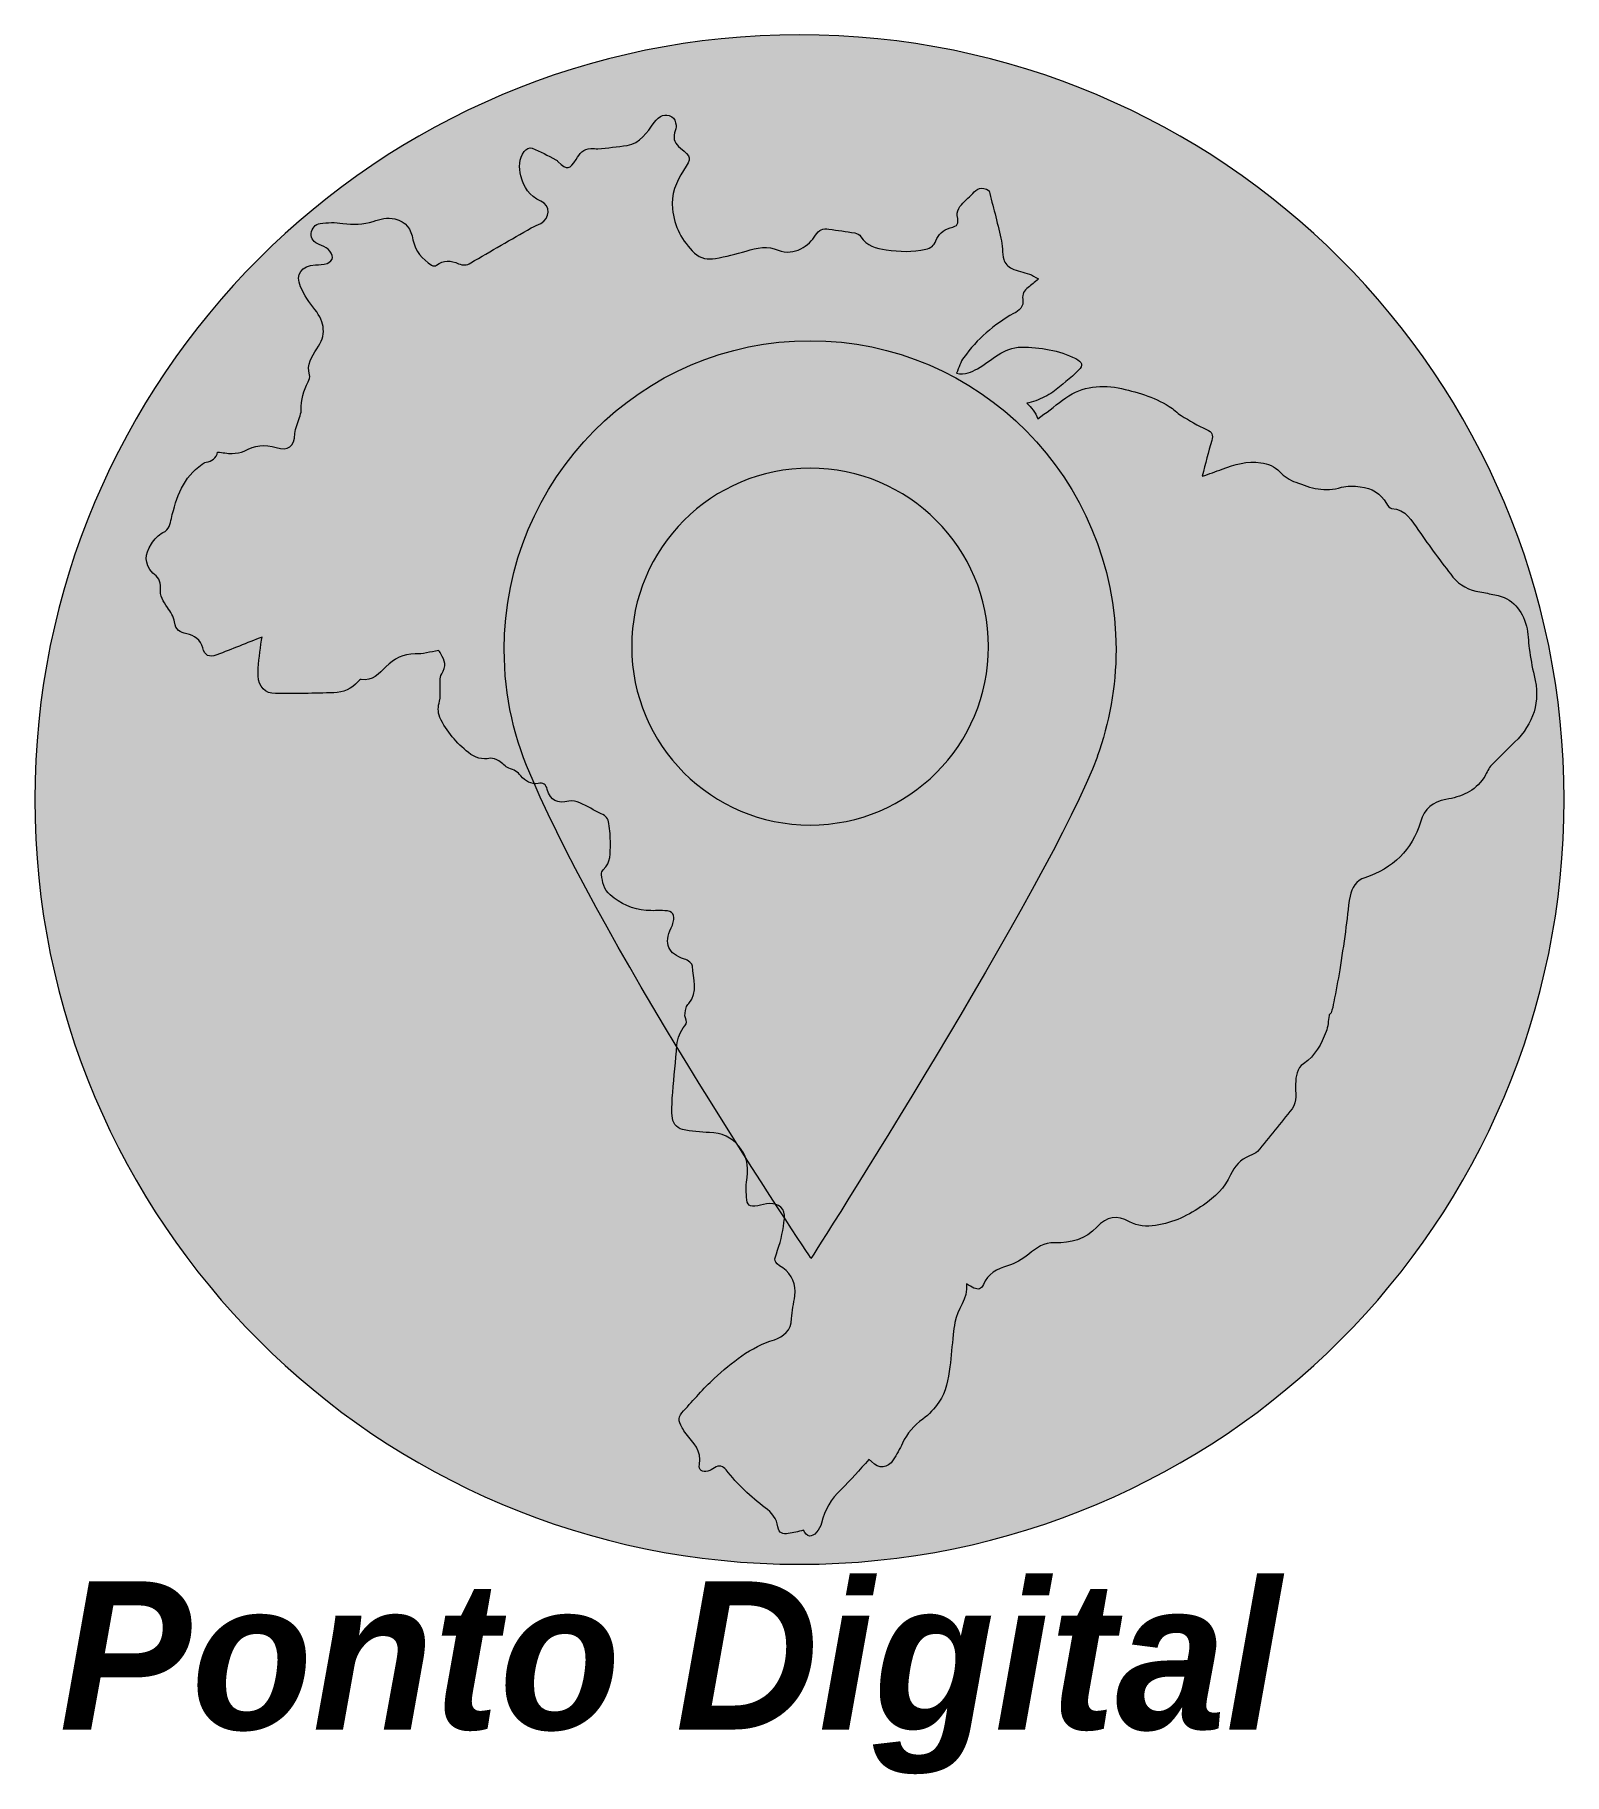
# Model space of a CAD drawing. Header units: inches. Extents: x 0 to 60, y -8.2 to 60.
import ezdxf

# ---------------------------------------------------------------- set-up
doc = ezdxf.new("R2010")
doc.units = ezdxf.units.IN
doc.header["$MEASUREMENT"] = 0
doc.layers.add('Camada 1', color=7, linetype='Continuous')

# ---------------------------------------------------------------- blocks, each defined once
blk = doc.blocks.new('block 4')
at = {"layer": 'Camada 1', "true_color": 0x00347f}
h = blk.add_hatch(color=156, dxfattribs=at)
h.dxf.hatch_style = 2
edge = h.paths.add_edge_path()
edge.add_spline(control_points=[(4.927, 38.294), (4.903, 37.992), (5.043, 37.771), (5.206, 37.538), (5.322, 37.364), (5.462, 37.166), (5.485, 36.968), (5.52, 36.643), (5.694, 36.561), (5.962, 36.503), (6.264, 36.433), (6.509, 36.27), (6.59, 35.945), (6.671, 35.642), (6.834, 35.561), (7.137, 35.677), (7.73, 35.898), (8.323, 36.142), (8.916, 36.375), (8.904, 36.305), (8.881, 36.201), (8.87, 36.096), (8.823, 35.677), (8.753, 35.258), (8.765, 34.851), (8.777, 34.421), (9.044, 34.154), (9.439, 34.154), (10.207, 34.154), (10.963, 34.165), (11.731, 34.188), (12.103, 34.2), (12.429, 34.34), (12.684, 34.63), (12.719, 34.665), (12.766, 34.723), (12.801, 34.712), (13.254, 34.63), (13.499, 34.944), (13.778, 35.212), (14.092, 35.514), (14.452, 35.724), (14.918, 35.712), (15.208, 35.7), (15.511, 35.793), (15.848, 35.84), (15.848, 35.84), (15.895, 35.782), (15.929, 35.712), (16.092, 35.456), (16.162, 35.224), (15.964, 34.933), (15.871, 34.782), (15.918, 34.537), (15.906, 34.328), (15.895, 34.177), (15.929, 34.002), (15.883, 33.863), (15.813, 33.642), (15.802, 33.444), (15.895, 33.223), (16.15, 32.665), (16.546, 32.223), (17.011, 31.839), (17.267, 31.63), (17.546, 31.56), (17.872, 31.618), (17.976, 31.63), (18.104, 31.571), (18.209, 31.513), (18.349, 31.432), (18.453, 31.269), (18.593, 31.234), (18.802, 31.176), (18.942, 31.083), (19.07, 30.932), (19.244, 30.722), (19.465, 30.583), (19.744, 30.629), (19.954, 30.664), (20.047, 30.606), (20.105, 30.397), (20.233, 29.955), (20.5, 29.827), (20.954, 29.932), (21.082, 29.966), (21.256, 29.932), (21.384, 29.873), (21.675, 29.745), (21.943, 29.571), (22.222, 29.443), (22.408, 29.362), (22.501, 29.245), (22.524, 29.059), (22.559, 28.792), (22.582, 28.536), (22.582, 28.268), (22.571, 27.908), (22.617, 27.536), (22.303, 27.245), (22.257, 27.21), (22.233, 27.117), (22.233, 27.059), (22.268, 26.756), (22.326, 26.465), (22.571, 26.256), (22.978, 25.907), (23.455, 25.698), (23.99, 25.651), (24.222, 25.628), (24.466, 25.651), (24.711, 25.64), (25.025, 25.628), (25.129, 25.477), (25.048, 25.186), (25.025, 25.116), (25.001, 25.035), (24.967, 24.965), (24.664, 24.349), (24.85, 23.942), (25.49, 23.744), (25.618, 23.698), (25.804, 23.558), (25.804, 23.465), (25.827, 22.976), (26.037, 22.453), (25.653, 21.999), (25.606, 21.953), (25.56, 21.895), (25.548, 21.825), (25.525, 21.697), (25.478, 21.534), (25.525, 21.43), (25.583, 21.301), (25.583, 21.232), (25.502, 21.127), (25.327, 20.894), (25.211, 20.662), (25.188, 20.359), (25.153, 19.743), (25.071, 19.127), (25.025, 18.51), (25.001, 18.208), (24.99, 17.894), (25.001, 17.591), (25.013, 17.336), (25.153, 17.114), (25.409, 17.056), (25.757, 16.986), (26.118, 16.94), (26.467, 16.94), (27.409, 16.94), (28.107, 16.103), (27.944, 15.172), (27.898, 14.928), (27.909, 14.66), (27.921, 14.404), (27.932, 14.079), (28.037, 14.009), (28.363, 14.067), (28.514, 14.09), (28.665, 14.137), (28.816, 14.149), (29.189, 14.172), (29.456, 13.939), (29.41, 13.567), (29.363, 13.148), (29.282, 12.718), (29.142, 12.323), (28.991, 11.881), (28.956, 11.892), (29.34, 11.625), (29.724, 11.357), (29.875, 10.985), (29.817, 10.531), (29.782, 10.229), (29.7, 9.938), (29.689, 9.636), (29.677, 9.171), (29.363, 8.926), (29.014, 8.81), (28.072, 8.519), (27.351, 7.926), (26.653, 7.286), (26.223, 6.891), (25.851, 6.449), (25.455, 6.019), (25.234, 5.786), (25.222, 5.635), (25.397, 5.356), (25.443, 5.274), (25.49, 5.193), (25.548, 5.123), (25.827, 4.762), (26.188, 4.46), (26.072, 3.914), (26.025, 3.693), (26.188, 3.588), (26.409, 3.658), (26.502, 3.681), (26.583, 3.728), (26.665, 3.786), (26.851, 3.914), (27.002, 3.844), (27.118, 3.704), (27.572, 3.134), (28.084, 2.646), (28.654, 2.216), (28.909, 2.029), (29.107, 1.785), (29.154, 1.471), (29.189, 1.204), (29.351, 1.18), (29.561, 1.204), (29.758, 1.227), (29.945, 1.285), (30.154, 1.332), (30.282, 1.064), (30.48, 1.029), (30.666, 1.262), (30.747, 1.367), (30.84, 1.483), (30.863, 1.611), (30.991, 2.134), (31.236, 2.565), (31.631, 2.937), (32.015, 3.297), (32.352, 3.704), (32.724, 4.111), (32.748, 4.088), (32.794, 4.065), (32.829, 4.03), (33.12, 3.728), (33.457, 3.751), (33.678, 4.1), (33.806, 4.309), (33.934, 4.519), (34.039, 4.751), (34.225, 5.147), (34.492, 5.437), (34.841, 5.693), (35.085, 5.88), (35.295, 6.112), (35.469, 6.356), (35.748, 6.763), (35.841, 7.263), (35.899, 7.74), (35.958, 8.159), (35.981, 8.589), (36.027, 9.008), (36.039, 9.171), (36.074, 9.334), (36.097, 9.485), (36.179, 10.008), (36.621, 10.415), (36.551, 10.997), (36.667, 10.939), (36.748, 10.881), (36.842, 10.834), (37.004, 10.764), (37.132, 10.788), (37.214, 10.974), (37.388, 11.392), (37.76, 11.59), (38.156, 11.706), (38.47, 11.811), (38.737, 11.951), (38.993, 12.16), (39.284, 12.404), (39.587, 12.637), (40.017, 12.614), (40.645, 12.59), (41.226, 12.742), (41.668, 13.23), (42.052, 13.649), (42.459, 13.719), (42.948, 13.439), (43.262, 13.265), (43.611, 13.242), (43.971, 13.288), (44.669, 13.393), (45.274, 13.695), (45.844, 14.091), (46.286, 14.405), (46.681, 14.765), (46.914, 15.277), (47.065, 15.614), (47.298, 15.882), (47.658, 16.021), (47.775, 16.068), (47.891, 16.114), (47.972, 16.196), (48.426, 16.742), (48.88, 17.301), (49.321, 17.871), (49.542, 18.161), (49.438, 18.51), (49.461, 18.836), (49.473, 19.138), (49.507, 19.464), (49.775, 19.638), (50.24, 19.952), (50.473, 20.406), (50.659, 20.895), (50.74, 21.092), (50.74, 21.325), (50.775, 21.534), (50.764, 21.569), (50.845, 21.592), (50.857, 21.627), (50.903, 21.767), (50.938, 21.918), (50.961, 22.069), (51.043, 22.488), (51.124, 22.895), (51.194, 23.314), (51.275, 23.814), (51.345, 24.314), (51.415, 24.814), (51.485, 25.279), (51.508, 25.745), (51.601, 26.21), (51.659, 26.535), (51.845, 26.826), (52.183, 26.931), (53.276, 27.303), (54.032, 28.013), (54.358, 29.117), (54.52, 29.653), (54.834, 29.908), (55.358, 30.001), (55.951, 30.106), (56.498, 30.315), (56.847, 30.85), (56.94, 31.002), (56.998, 31.176), (57.114, 31.304), (57.417, 31.63), (57.742, 31.932), (58.056, 32.246), (58.801, 32.979), (59.08, 33.84), (58.824, 34.863), (58.731, 35.212), (58.684, 35.561), (58.626, 35.922), (58.58, 36.212), (58.603, 36.526), (58.522, 36.805), (58.335, 37.422), (57.987, 37.91), (57.277, 38.027), (57.079, 38.062), (56.893, 38.12), (56.696, 38.143), (56.265, 38.213), (55.905, 38.399), (55.637, 38.725), (55.172, 39.318), (54.718, 39.934), (54.288, 40.551), (54.009, 40.946), (53.799, 41.376), (53.229, 41.423), (53.16, 41.423), (53.078, 41.528), (53.032, 41.609), (52.799, 42.016), (52.45, 42.225), (51.997, 42.272), (51.752, 42.295), (51.485, 42.318), (51.264, 42.249), (50.624, 42.039), (50.043, 42.225), (49.473, 42.446), (49.24, 42.528), (49.008, 42.679), (48.845, 42.853), (48.635, 43.074), (48.38, 43.179), (48.1, 43.214), (47.565, 43.295), (47.065, 43.144), (46.577, 42.958), (46.332, 42.865), (46.077, 42.772), (45.798, 42.679), (45.926, 43.179), (46.042, 43.633), (46.17, 44.086), (46.228, 44.307), (46.205, 44.424), (45.972, 44.517), (45.623, 44.668), (45.297, 44.866), (44.972, 45.063), (44.809, 45.168), (44.681, 45.319), (44.506, 45.424), (43.89, 45.796), (43.215, 46.005), (42.506, 46.145), (41.715, 46.296), (40.971, 46.18), (40.319, 45.668), (39.994, 45.412), (39.668, 45.168), (39.354, 44.935), (39.249, 45.18), (39.098, 45.389), (38.912, 45.552), (39.028, 45.563), (39.156, 45.598), (39.273, 45.645), (39.505, 45.738), (39.738, 45.843), (39.936, 45.982), (40.284, 46.25), (40.633, 46.529), (40.947, 46.843), (41.134, 47.029), (41.087, 47.18), (40.843, 47.296), (40.168, 47.622), (39.447, 47.75), (38.703, 47.75), (38.354, 47.75), (38.063, 47.61), (37.796, 47.448), (37.516, 47.273), (37.272, 47.064), (36.981, 46.901), (36.749, 46.773), (36.504, 46.645), (36.156, 46.727), (36.26, 46.948), (36.318, 47.168), (36.446, 47.343), (36.97, 48.064), (37.621, 48.634), (38.4, 49.064), (38.621, 49.181), (38.807, 49.332), (38.761, 49.623), (38.726, 49.832), (38.807, 49.972), (38.97, 50.088), (39.098, 50.181), (39.215, 50.286), (39.377, 50.425), (39.226, 50.507), (39.133, 50.576), (39.017, 50.611), (38.796, 50.693), (38.54, 50.728), (38.331, 50.832), (38.191, 50.902), (38.051, 51.042), (38.017, 51.181), (37.947, 51.449), (37.97, 51.739), (37.9, 52.019), (37.761, 52.658), (37.586, 53.298), (37.435, 53.879), (37.144, 54.077), (36.958, 53.961), (36.795, 53.775), (36.633, 53.6), (36.446, 53.449), (36.295, 53.263), (36.225, 53.17), (36.167, 53.03), (36.191, 52.914), (36.237, 52.565), (36.237, 52.507), (35.911, 52.426), (35.621, 52.344), (35.446, 52.17), (35.353, 51.914), (35.283, 51.728), (35.144, 51.635), (34.958, 51.588), (34.434, 51.46), (33.923, 51.495), (33.399, 51.565), (33.004, 51.623), (32.643, 51.716), (32.411, 52.077), (32.364, 52.158), (32.248, 52.216), (32.166, 52.228), (31.829, 52.286), (31.492, 52.321), (31.155, 52.379), (30.91, 52.426), (30.771, 52.344), (30.631, 52.135), (30.387, 51.739), (29.805, 51.297), (29.166, 51.553), (28.759, 51.716), (28.328, 51.658), (27.91, 51.518), (27.514, 51.39), (27.107, 51.297), (26.7, 51.228), (26.409, 51.169), (26.118, 51.216), (25.886, 51.437), (25.386, 51.902), (25.095, 52.484), (25.013, 53.17), (24.944, 53.74), (25.165, 54.228), (25.455, 54.682), (25.769, 55.159), (25.758, 55.217), (25.328, 55.554), (25.118, 55.717), (25.037, 55.903), (25.095, 56.159), (25.118, 56.264), (25.188, 56.368), (25.165, 56.45), (25.141, 56.578), (25.083, 56.741), (24.99, 56.787), (24.723, 56.927), (24.513, 56.845), (24.304, 56.555), (24.013, 56.171), (23.757, 55.74), (23.234, 55.659), (22.862, 55.601), (22.478, 55.566), (22.094, 55.531), (22.001, 55.519), (21.908, 55.554), (21.815, 55.543), (21.524, 55.531), (21.373, 55.333), (21.233, 55.112), (20.989, 54.705), (20.885, 54.694), (20.536, 55.019), (20.501, 55.043), (20.477, 55.089), (20.443, 55.101), (20.129, 55.264), (19.826, 55.426), (19.512, 55.554), (19.431, 55.589), (19.256, 55.508), (19.198, 55.426), (18.989, 55.136), (18.989, 54.798), (19.07, 54.461), (19.186, 54.019), (19.396, 53.682), (19.849, 53.472), (20.245, 53.286), (20.222, 52.809), (19.849, 52.6), (19.733, 52.53), (19.594, 52.495), (19.477, 52.426), (18.686, 51.972), (17.895, 51.518), (17.105, 51.053), (16.942, 50.949), (16.791, 50.949), (16.628, 51.018), (16.325, 51.158), (16.035, 51.169), (15.755, 50.96), (15.72, 50.925), (15.616, 50.925), (15.569, 50.96), (15.209, 51.204), (14.918, 51.495), (14.837, 51.96), (14.767, 52.367), (14.569, 52.67), (14.127, 52.775), (13.825, 52.844), (13.557, 52.775), (13.278, 52.681), (12.883, 52.554), (12.499, 52.542), (12.08, 52.6), (11.789, 52.647), (11.487, 52.635), (11.196, 52.6), (10.998, 52.577), (10.87, 52.414), (10.847, 52.205), (10.824, 51.984), (10.963, 51.856), (11.15, 51.774), (11.278, 51.716), (11.417, 51.681), (11.51, 51.588), (11.603, 51.507), (11.685, 51.367), (11.685, 51.263), (11.685, 51.181), (11.557, 51.065), (11.464, 51.03), (11.324, 50.983), (11.161, 50.972), (11.01, 50.972), (10.463, 50.949), (10.207, 50.611), (10.428, 50.111), (10.568, 49.797), (10.766, 49.495), (10.987, 49.227), (11.394, 48.704), (11.44, 48.215), (11.068, 47.68), (10.859, 47.378), (10.661, 47.064), (10.777, 46.657), (10.801, 46.575), (10.766, 46.471), (10.719, 46.389), (10.556, 46.04), (10.44, 45.68), (10.452, 45.273), (10.452, 45.18), (10.417, 45.075), (10.382, 44.982), (10.324, 44.773), (10.219, 44.563), (10.207, 44.354), (10.173, 43.842), (9.952, 43.656), (9.475, 43.807), (9.021, 43.958), (8.626, 43.889), (8.219, 43.668), (8.079, 43.598), (7.905, 43.586), (7.742, 43.575), (7.556, 43.575), (7.37, 43.609), (7.172, 43.633), (7.125, 43.377), (6.951, 43.272), (6.718, 43.237), (6.66, 43.226), (6.614, 43.191), (6.567, 43.156), (5.823, 42.644), (5.555, 41.853), (5.357, 41.027), (5.299, 40.806), (5.288, 40.597), (5.02, 40.469), (4.846, 40.388), (4.694, 40.202), (4.578, 40.027), (4.287, 39.597), (4.299, 39.283), (4.625, 38.876), (4.834, 38.771), (4.95, 38.562), (4.927, 38.294)], knot_values=[0, 0, 0, 0, 1, 1, 1, 2, 2, 2, 3, 3, 3, 4, 4, 4, 5, 5, 5, 6, 6, 6, 7, 7, 7, 8, 8, 8, 9, 9, 9, 10, 10, 10, 11, 11, 11, 12, 12, 12, 13, 13, 13, 14, 14, 14, 15, 15, 15, 16, 16, 16, 17, 17, 17, 18, 18, 18, 19, 19, 19, 20, 20, 20, 21, 21, 21, 22, 22, 22, 23, 23, 23, 24, 24, 24, 25, 25, 25, 26, 26, 26, 27, 27, 27, 28, 28, 28, 29, 29, 29, 30, 30, 30, 31, 31, 31, 32, 32, 32, 33, 33, 33, 34, 34, 34, 35, 35, 35, 36, 36, 36, 37, 37, 37, 38, 38, 38, 39, 39, 39, 40, 40, 40, 41, 41, 41, 42, 42, 42, 43, 43, 43, 44, 44, 44, 45, 45, 45, 46, 46, 46, 47, 47, 47, 48, 48, 48, 49, 49, 49, 50, 50, 50, 51, 51, 51, 52, 52, 52, 53, 53, 53, 54, 54, 54, 55, 55, 55, 56, 56, 56, 57, 57, 57, 58, 58, 58, 59, 59, 59, 60, 60, 60, 61, 61, 61, 62, 62, 62, 63, 63, 63, 64, 64, 64, 65, 65, 65, 66, 66, 66, 67, 67, 67, 68, 68, 68, 69, 69, 69, 70, 70, 70, 71, 71, 71, 72, 72, 72, 73, 73, 73, 74, 74, 74, 75, 75, 75, 76, 76, 76, 77, 77, 77, 78, 78, 78, 79, 79, 79, 80, 80, 80, 81, 81, 81, 82, 82, 82, 83, 83, 83, 84, 84, 84, 85, 85, 85, 86, 86, 86, 87, 87, 87, 88, 88, 88, 89, 89, 89, 90, 90, 90, 91, 91, 91, 92, 92, 92, 93, 93, 93, 94, 94, 94, 95, 95, 95, 96, 96, 96, 97, 97, 97, 98, 98, 98, 99, 99, 99, 100, 100, 100, 101, 101, 101, 102, 102, 102, 103, 103, 103, 104, 104, 104, 105, 105, 105, 106, 106, 106, 107, 107, 107, 108, 108, 108, 109, 109, 109, 110, 110, 110, 111, 111, 111, 112, 112, 112, 113, 113, 113, 114, 114, 114, 115, 115, 115, 116, 116, 116, 117, 117, 117, 118, 118, 118, 119, 119, 119, 120, 120, 120, 121, 121, 121, 122, 122, 122, 123, 123, 123, 124, 124, 124, 125, 125, 125, 126, 126, 126, 127, 127, 127, 128, 128, 128, 129, 129, 129, 130, 130, 130, 131, 131, 131, 132, 132, 132, 133, 133, 133, 134, 134, 134, 135, 135, 135, 136, 136, 136, 137, 137, 137, 138, 138, 138, 139, 139, 139, 140, 140, 140, 141, 141, 141, 142, 142, 142, 143, 143, 143, 144, 144, 144, 145, 145, 145, 146, 146, 146, 147, 147, 147, 148, 148, 148, 149, 149, 149, 150, 150, 150, 151, 151, 151, 152, 152, 152, 153, 153, 153, 154, 154, 154, 155, 155, 155, 156, 156, 156, 157, 157, 157, 158, 158, 158, 159, 159, 159, 160, 160, 160, 161, 161, 161, 162, 162, 162, 163, 163, 163, 164, 164, 164, 165, 165, 165, 166, 166, 166, 167, 167, 167, 168, 168, 168, 169, 169, 169, 170, 170, 170, 171, 171, 171, 172, 172, 172, 173, 173, 173, 174, 174, 174, 175, 175, 175, 176, 176, 176, 177, 177, 177, 178, 178, 178, 179, 179, 179, 180, 180, 180, 181, 181, 181, 182, 182, 182, 183, 183, 183, 184, 184, 184, 185, 185, 185, 186, 186, 186, 187, 187, 187, 188, 188, 188, 189, 189, 189, 190, 190, 190, 191, 191, 191, 192, 192, 192, 193, 193, 193, 194, 194, 194, 195, 195, 195, 196, 196, 196, 197, 197, 197, 198, 198, 198, 199, 199, 199, 200, 200, 200, 201, 201, 201, 202, 202, 202, 203, 203, 203, 204, 204, 204, 205, 205, 205, 206, 206, 206, 207, 207, 207, 208, 208, 208, 209, 209, 209, 210, 210, 210, 211, 211, 211, 212, 212, 212, 213, 213, 213, 214, 214, 214, 215, 215, 215, 216, 216, 216, 217, 217, 217, 218, 218, 218, 219, 219, 219, 220, 220, 220, 221, 221, 221, 222, 222, 222, 223, 223, 223, 223], degree=3, periodic=1)
at = {"layer": 'Camada 1', "lineweight": 0}
blk.add_open_spline([(4.927, 38.294), (4.903, 37.992), (5.043, 37.771), (5.206, 37.538), (5.322, 37.364), (5.462, 37.166), (5.485, 36.968), (5.52, 36.643), (5.694, 36.561), (5.962, 36.503), (6.264, 36.433), (6.509, 36.27), (6.59, 35.945), (6.671, 35.642), (6.834, 35.561), (7.137, 35.677), (7.73, 35.898), (8.323, 36.142), (8.916, 36.375), (8.904, 36.305), (8.881, 36.201), (8.87, 36.096), (8.823, 35.677), (8.753, 35.258), (8.765, 34.851), (8.777, 34.421), (9.044, 34.154), (9.439, 34.154), (10.207, 34.154), (10.963, 34.165), (11.731, 34.188), (12.103, 34.2), (12.429, 34.34), (12.684, 34.63), (12.719, 34.665), (12.766, 34.723), (12.801, 34.712), (13.254, 34.63), (13.499, 34.944), (13.778, 35.212), (14.092, 35.514), (14.452, 35.724), (14.918, 35.712), (15.208, 35.7), (15.511, 35.793), (15.848, 35.84), (15.848, 35.84), (15.895, 35.782), (15.929, 35.712), (16.092, 35.456), (16.162, 35.224), (15.964, 34.933), (15.871, 34.782), (15.918, 34.537), (15.906, 34.328), (15.895, 34.177), (15.929, 34.002), (15.883, 33.863), (15.813, 33.642), (15.802, 33.444), (15.895, 33.223), (16.15, 32.665), (16.546, 32.223), (17.011, 31.839), (17.267, 31.63), (17.546, 31.56), (17.872, 31.618), (17.976, 31.63), (18.104, 31.571), (18.209, 31.513), (18.349, 31.432), (18.453, 31.269), (18.593, 31.234), (18.802, 31.176), (18.942, 31.083), (19.07, 30.932), (19.244, 30.722), (19.465, 30.583), (19.744, 30.629), (19.954, 30.664), (20.047, 30.606), (20.105, 30.397), (20.233, 29.955), (20.5, 29.827), (20.954, 29.932), (21.082, 29.966), (21.256, 29.932), (21.384, 29.873), (21.675, 29.745), (21.943, 29.571), (22.222, 29.443), (22.408, 29.362), (22.501, 29.245), (22.524, 29.059), (22.559, 28.792), (22.582, 28.536), (22.582, 28.268), (22.571, 27.908), (22.617, 27.536), (22.303, 27.245), (22.257, 27.21), (22.233, 27.117), (22.233, 27.059), (22.268, 26.756), (22.326, 26.465), (22.571, 26.256), (22.978, 25.907), (23.455, 25.698), (23.99, 25.651), (24.222, 25.628), (24.466, 25.651), (24.711, 25.64), (25.025, 25.628), (25.129, 25.477), (25.048, 25.186), (25.025, 25.116), (25.001, 25.035), (24.967, 24.965), (24.664, 24.349), (24.85, 23.942), (25.49, 23.744), (25.618, 23.698), (25.804, 23.558), (25.804, 23.465), (25.827, 22.976), (26.037, 22.453), (25.653, 21.999), (25.606, 21.953), (25.56, 21.895), (25.548, 21.825), (25.525, 21.697), (25.478, 21.534), (25.525, 21.43), (25.583, 21.301), (25.583, 21.232), (25.502, 21.127), (25.327, 20.894), (25.211, 20.662), (25.188, 20.359), (25.153, 19.743), (25.071, 19.127), (25.025, 18.51), (25.001, 18.208), (24.99, 17.894), (25.001, 17.591), (25.013, 17.336), (25.153, 17.114), (25.409, 17.056), (25.757, 16.986), (26.118, 16.94), (26.467, 16.94), (27.409, 16.94), (28.107, 16.103), (27.944, 15.172), (27.898, 14.928), (27.909, 14.66), (27.921, 14.404), (27.932, 14.079), (28.037, 14.009), (28.363, 14.067), (28.514, 14.09), (28.665, 14.137), (28.816, 14.149), (29.189, 14.172), (29.456, 13.939), (29.41, 13.567), (29.363, 13.148), (29.282, 12.718), (29.142, 12.323), (28.991, 11.881), (28.956, 11.892), (29.34, 11.625), (29.724, 11.357), (29.875, 10.985), (29.817, 10.531), (29.782, 10.229), (29.7, 9.938), (29.689, 9.636), (29.677, 9.171), (29.363, 8.926), (29.014, 8.81), (28.072, 8.519), (27.351, 7.926), (26.653, 7.286), (26.223, 6.891), (25.851, 6.449), (25.455, 6.019), (25.234, 5.786), (25.222, 5.635), (25.397, 5.356), (25.443, 5.274), (25.49, 5.193), (25.548, 5.123), (25.827, 4.762), (26.188, 4.46), (26.072, 3.914), (26.025, 3.693), (26.188, 3.588), (26.409, 3.658), (26.502, 3.681), (26.583, 3.728), (26.665, 3.786), (26.851, 3.914), (27.002, 3.844), (27.118, 3.704), (27.572, 3.134), (28.084, 2.646), (28.654, 2.216), (28.909, 2.029), (29.107, 1.785), (29.154, 1.471), (29.189, 1.204), (29.351, 1.18), (29.561, 1.204), (29.758, 1.227), (29.945, 1.285), (30.154, 1.332), (30.282, 1.064), (30.48, 1.029), (30.666, 1.262), (30.747, 1.367), (30.84, 1.483), (30.863, 1.611), (30.991, 2.134), (31.236, 2.565), (31.631, 2.937), (32.015, 3.297), (32.352, 3.704), (32.724, 4.111), (32.748, 4.088), (32.794, 4.065), (32.829, 4.03), (33.12, 3.728), (33.457, 3.751), (33.678, 4.1), (33.806, 4.309), (33.934, 4.519), (34.039, 4.751), (34.225, 5.147), (34.492, 5.437), (34.841, 5.693), (35.085, 5.88), (35.295, 6.112), (35.469, 6.356), (35.748, 6.763), (35.841, 7.263), (35.899, 7.74), (35.958, 8.159), (35.981, 8.589), (36.027, 9.008), (36.039, 9.171), (36.074, 9.334), (36.097, 9.485), (36.179, 10.008), (36.621, 10.415), (36.551, 10.997), (36.667, 10.939), (36.748, 10.881), (36.842, 10.834), (37.004, 10.764), (37.132, 10.788), (37.214, 10.974), (37.388, 11.392), (37.76, 11.59), (38.156, 11.706), (38.47, 11.811), (38.737, 11.951), (38.993, 12.16), (39.284, 12.404), (39.587, 12.637), (40.017, 12.614), (40.645, 12.59), (41.226, 12.742), (41.668, 13.23), (42.052, 13.649), (42.459, 13.719), (42.948, 13.439), (43.262, 13.265), (43.611, 13.242), (43.971, 13.288), (44.669, 13.393), (45.274, 13.695), (45.844, 14.091), (46.286, 14.405), (46.681, 14.765), (46.914, 15.277), (47.065, 15.614), (47.298, 15.882), (47.658, 16.021), (47.775, 16.068), (47.891, 16.114), (47.972, 16.196), (48.426, 16.742), (48.88, 17.301), (49.321, 17.871), (49.542, 18.161), (49.438, 18.51), (49.461, 18.836), (49.473, 19.138), (49.507, 19.464), (49.775, 19.638), (50.24, 19.952), (50.473, 20.406), (50.659, 20.895), (50.74, 21.092), (50.74, 21.325), (50.775, 21.534), (50.764, 21.569), (50.845, 21.592), (50.857, 21.627), (50.903, 21.767), (50.938, 21.918), (50.961, 22.069), (51.043, 22.488), (51.124, 22.895), (51.194, 23.314), (51.275, 23.814), (51.345, 24.314), (51.415, 24.814), (51.485, 25.279), (51.508, 25.745), (51.601, 26.21), (51.659, 26.535), (51.845, 26.826), (52.183, 26.931), (53.276, 27.303), (54.032, 28.013), (54.358, 29.117), (54.52, 29.653), (54.834, 29.908), (55.358, 30.001), (55.951, 30.106), (56.498, 30.315), (56.847, 30.85), (56.94, 31.002), (56.998, 31.176), (57.114, 31.304), (57.417, 31.63), (57.742, 31.932), (58.056, 32.246), (58.801, 32.979), (59.08, 33.84), (58.824, 34.863), (58.731, 35.212), (58.684, 35.561), (58.626, 35.922), (58.58, 36.212), (58.603, 36.526), (58.522, 36.805), (58.335, 37.422), (57.987, 37.91), (57.277, 38.027), (57.079, 38.062), (56.893, 38.12), (56.696, 38.143), (56.265, 38.213), (55.905, 38.399), (55.637, 38.725), (55.172, 39.318), (54.718, 39.934), (54.288, 40.551), (54.009, 40.946), (53.799, 41.376), (53.229, 41.423), (53.16, 41.423), (53.078, 41.528), (53.032, 41.609), (52.799, 42.016), (52.45, 42.225), (51.997, 42.272), (51.752, 42.295), (51.485, 42.318), (51.264, 42.249), (50.624, 42.039), (50.043, 42.225), (49.473, 42.446), (49.24, 42.528), (49.008, 42.679), (48.845, 42.853), (48.635, 43.074), (48.38, 43.179), (48.1, 43.214), (47.565, 43.295), (47.065, 43.144), (46.577, 42.958), (46.332, 42.865), (46.077, 42.772), (45.798, 42.679), (45.926, 43.179), (46.042, 43.633), (46.17, 44.086), (46.228, 44.307), (46.205, 44.424), (45.972, 44.517), (45.623, 44.668), (45.297, 44.866), (44.972, 45.063), (44.809, 45.168), (44.681, 45.319), (44.506, 45.424), (43.89, 45.796), (43.215, 46.005), (42.506, 46.145), (41.715, 46.296), (40.971, 46.18), (40.319, 45.668), (39.994, 45.412), (39.668, 45.168), (39.354, 44.935), (39.249, 45.18), (39.098, 45.389), (38.912, 45.552), (39.028, 45.563), (39.156, 45.598), (39.273, 45.645), (39.505, 45.738), (39.738, 45.843), (39.936, 45.982), (40.284, 46.25), (40.633, 46.529), (40.947, 46.843), (41.134, 47.029), (41.087, 47.18), (40.843, 47.296), (40.168, 47.622), (39.447, 47.75), (38.703, 47.75), (38.354, 47.75), (38.063, 47.61), (37.796, 47.448), (37.516, 47.273), (37.272, 47.064), (36.981, 46.901), (36.749, 46.773), (36.504, 46.645), (36.156, 46.727), (36.26, 46.948), (36.318, 47.168), (36.446, 47.343), (36.97, 48.064), (37.621, 48.634), (38.4, 49.064), (38.621, 49.181), (38.807, 49.332), (38.761, 49.623), (38.726, 49.832), (38.807, 49.972), (38.97, 50.088), (39.098, 50.181), (39.215, 50.286), (39.377, 50.425), (39.226, 50.507), (39.133, 50.576), (39.017, 50.611), (38.796, 50.693), (38.54, 50.728), (38.331, 50.832), (38.191, 50.902), (38.051, 51.042), (38.017, 51.181), (37.947, 51.449), (37.97, 51.739), (37.9, 52.019), (37.761, 52.658), (37.586, 53.298), (37.435, 53.879), (37.144, 54.077), (36.958, 53.961), (36.795, 53.775), (36.633, 53.6), (36.446, 53.449), (36.295, 53.263), (36.225, 53.17), (36.167, 53.03), (36.191, 52.914), (36.237, 52.565), (36.237, 52.507), (35.911, 52.426), (35.621, 52.344), (35.446, 52.17), (35.353, 51.914), (35.283, 51.728), (35.144, 51.635), (34.958, 51.588), (34.434, 51.46), (33.923, 51.495), (33.399, 51.565), (33.004, 51.623), (32.643, 51.716), (32.411, 52.077), (32.364, 52.158), (32.248, 52.216), (32.166, 52.228), (31.829, 52.286), (31.492, 52.321), (31.155, 52.379), (30.91, 52.426), (30.771, 52.344), (30.631, 52.135), (30.387, 51.739), (29.805, 51.297), (29.166, 51.553), (28.759, 51.716), (28.328, 51.658), (27.91, 51.518), (27.514, 51.39), (27.107, 51.297), (26.7, 51.228), (26.409, 51.169), (26.118, 51.216), (25.886, 51.437), (25.386, 51.902), (25.095, 52.484), (25.013, 53.17), (24.944, 53.74), (25.165, 54.228), (25.455, 54.682), (25.769, 55.159), (25.758, 55.217), (25.328, 55.554), (25.118, 55.717), (25.037, 55.903), (25.095, 56.159), (25.118, 56.264), (25.188, 56.368), (25.165, 56.45), (25.141, 56.578), (25.083, 56.741), (24.99, 56.787), (24.723, 56.927), (24.513, 56.845), (24.304, 56.555), (24.013, 56.171), (23.757, 55.74), (23.234, 55.659), (22.862, 55.601), (22.478, 55.566), (22.094, 55.531), (22.001, 55.519), (21.908, 55.554), (21.815, 55.543), (21.524, 55.531), (21.373, 55.333), (21.233, 55.112), (20.989, 54.705), (20.885, 54.694), (20.536, 55.019), (20.501, 55.043), (20.477, 55.089), (20.443, 55.101), (20.129, 55.264), (19.826, 55.426), (19.512, 55.554), (19.431, 55.589), (19.256, 55.508), (19.198, 55.426), (18.989, 55.136), (18.989, 54.798), (19.07, 54.461), (19.186, 54.019), (19.396, 53.682), (19.849, 53.472), (20.245, 53.286), (20.222, 52.809), (19.849, 52.6), (19.733, 52.53), (19.594, 52.495), (19.477, 52.426), (18.686, 51.972), (17.895, 51.518), (17.105, 51.053), (16.942, 50.949), (16.791, 50.949), (16.628, 51.018), (16.325, 51.158), (16.035, 51.169), (15.755, 50.96), (15.72, 50.925), (15.616, 50.925), (15.569, 50.96), (15.209, 51.204), (14.918, 51.495), (14.837, 51.96), (14.767, 52.367), (14.569, 52.67), (14.127, 52.775), (13.825, 52.844), (13.557, 52.775), (13.278, 52.681), (12.883, 52.554), (12.499, 52.542), (12.08, 52.6), (11.789, 52.647), (11.487, 52.635), (11.196, 52.6), (10.998, 52.577), (10.87, 52.414), (10.847, 52.205), (10.824, 51.984), (10.963, 51.856), (11.15, 51.774), (11.278, 51.716), (11.417, 51.681), (11.51, 51.588), (11.603, 51.507), (11.685, 51.367), (11.685, 51.263), (11.685, 51.181), (11.557, 51.065), (11.464, 51.03), (11.324, 50.983), (11.161, 50.972), (11.01, 50.972), (10.463, 50.949), (10.207, 50.611), (10.428, 50.111), (10.568, 49.797), (10.766, 49.495), (10.987, 49.227), (11.394, 48.704), (11.44, 48.215), (11.068, 47.68), (10.859, 47.378), (10.661, 47.064), (10.777, 46.657), (10.801, 46.575), (10.766, 46.471), (10.719, 46.389), (10.556, 46.04), (10.44, 45.68), (10.452, 45.273), (10.452, 45.18), (10.417, 45.075), (10.382, 44.982), (10.324, 44.773), (10.219, 44.563), (10.207, 44.354), (10.173, 43.842), (9.952, 43.656), (9.475, 43.807), (9.021, 43.958), (8.626, 43.889), (8.219, 43.668), (8.079, 43.598), (7.905, 43.586), (7.742, 43.575), (7.556, 43.575), (7.37, 43.609), (7.172, 43.633), (7.125, 43.377), (6.951, 43.272), (6.718, 43.237), (6.66, 43.226), (6.614, 43.191), (6.567, 43.156), (5.823, 42.644), (5.555, 41.853), (5.357, 41.027), (5.299, 40.806), (5.288, 40.597), (5.02, 40.469), (4.846, 40.388), (4.694, 40.202), (4.578, 40.027), (4.287, 39.597), (4.299, 39.283), (4.625, 38.876), (4.834, 38.771), (4.95, 38.562), (4.927, 38.294)], degree=3, knots=[0, 0, 0, 0, 1, 1, 1, 2, 2, 2, 3, 3, 3, 4, 4, 4, 5, 5, 5, 6, 6, 6, 7, 7, 7, 8, 8, 8, 9, 9, 9, 10, 10, 10, 11, 11, 11, 12, 12, 12, 13, 13, 13, 14, 14, 14, 15, 15, 15, 16, 16, 16, 17, 17, 17, 18, 18, 18, 19, 19, 19, 20, 20, 20, 21, 21, 21, 22, 22, 22, 23, 23, 23, 24, 24, 24, 25, 25, 25, 26, 26, 26, 27, 27, 27, 28, 28, 28, 29, 29, 29, 30, 30, 30, 31, 31, 31, 32, 32, 32, 33, 33, 33, 34, 34, 34, 35, 35, 35, 36, 36, 36, 37, 37, 37, 38, 38, 38, 39, 39, 39, 40, 40, 40, 41, 41, 41, 42, 42, 42, 43, 43, 43, 44, 44, 44, 45, 45, 45, 46, 46, 46, 47, 47, 47, 48, 48, 48, 49, 49, 49, 50, 50, 50, 51, 51, 51, 52, 52, 52, 53, 53, 53, 54, 54, 54, 55, 55, 55, 56, 56, 56, 57, 57, 57, 58, 58, 58, 59, 59, 59, 60, 60, 60, 61, 61, 61, 62, 62, 62, 63, 63, 63, 64, 64, 64, 65, 65, 65, 66, 66, 66, 67, 67, 67, 68, 68, 68, 69, 69, 69, 70, 70, 70, 71, 71, 71, 72, 72, 72, 73, 73, 73, 74, 74, 74, 75, 75, 75, 76, 76, 76, 77, 77, 77, 78, 78, 78, 79, 79, 79, 80, 80, 80, 81, 81, 81, 82, 82, 82, 83, 83, 83, 84, 84, 84, 85, 85, 85, 86, 86, 86, 87, 87, 87, 88, 88, 88, 89, 89, 89, 90, 90, 90, 91, 91, 91, 92, 92, 92, 93, 93, 93, 94, 94, 94, 95, 95, 95, 96, 96, 96, 97, 97, 97, 98, 98, 98, 99, 99, 99, 100, 100, 100, 101, 101, 101, 102, 102, 102, 103, 103, 103, 104, 104, 104, 105, 105, 105, 106, 106, 106, 107, 107, 107, 108, 108, 108, 109, 109, 109, 110, 110, 110, 111, 111, 111, 112, 112, 112, 113, 113, 113, 114, 114, 114, 115, 115, 115, 116, 116, 116, 117, 117, 117, 118, 118, 118, 119, 119, 119, 120, 120, 120, 121, 121, 121, 122, 122, 122, 123, 123, 123, 124, 124, 124, 125, 125, 125, 126, 126, 126, 127, 127, 127, 128, 128, 128, 129, 129, 129, 130, 130, 130, 131, 131, 131, 132, 132, 132, 133, 133, 133, 134, 134, 134, 135, 135, 135, 136, 136, 136, 137, 137, 137, 138, 138, 138, 139, 139, 139, 140, 140, 140, 141, 141, 141, 142, 142, 142, 143, 143, 143, 144, 144, 144, 145, 145, 145, 146, 146, 146, 147, 147, 147, 148, 148, 148, 149, 149, 149, 150, 150, 150, 151, 151, 151, 152, 152, 152, 153, 153, 153, 154, 154, 154, 155, 155, 155, 156, 156, 156, 157, 157, 157, 158, 158, 158, 159, 159, 159, 160, 160, 160, 161, 161, 161, 162, 162, 162, 163, 163, 163, 164, 164, 164, 165, 165, 165, 166, 166, 166, 167, 167, 167, 168, 168, 168, 169, 169, 169, 170, 170, 170, 171, 171, 171, 172, 172, 172, 173, 173, 173, 174, 174, 174, 175, 175, 175, 176, 176, 176, 177, 177, 177, 178, 178, 178, 179, 179, 179, 180, 180, 180, 181, 181, 181, 182, 182, 182, 183, 183, 183, 184, 184, 184, 185, 185, 185, 186, 186, 186, 187, 187, 187, 188, 188, 188, 189, 189, 189, 190, 190, 190, 191, 191, 191, 192, 192, 192, 193, 193, 193, 194, 194, 194, 195, 195, 195, 196, 196, 196, 197, 197, 197, 198, 198, 198, 199, 199, 199, 200, 200, 200, 201, 201, 201, 202, 202, 202, 203, 203, 203, 204, 204, 204, 205, 205, 205, 206, 206, 206, 207, 207, 207, 208, 208, 208, 209, 209, 209, 210, 210, 210, 211, 211, 211, 212, 212, 212, 213, 213, 213, 214, 214, 214, 215, 215, 215, 216, 216, 216, 217, 217, 217, 218, 218, 218, 219, 219, 219, 220, 220, 220, 221, 221, 221, 222, 222, 222, 223, 223, 223, 223], dxfattribs=at)

msp = doc.modelspace()

# ---------------------------------------------------------------- hatches: boundary and pattern name
at = {"layer": 'Camada 1', "true_color": 0x005eb9}
h = msp.add_hatch(color=152, dxfattribs=at)
h.dxf.hatch_style = 2
edge = h.paths.add_edge_path()
edge.add_spline(control_points=[(30, 60), (46.569, 60), (60, 46.569), (60, 30), (60, 13.431), (46.569, 0), (30, 0), (13.431, 0), (0, 13.431), (0, 30), (0, 46.569), (13.431, 60), (30, 60)], knot_values=[0, 0, 0, 0, 1, 1, 1, 2, 2, 2, 3, 3, 3, 4, 4, 4, 4], degree=3, periodic=1)
at = {"layer": 'Camada 1', "true_color": 0xf2a620}
h = msp.add_hatch(color=40, dxfattribs=at)
h.dxf.hatch_style = 2
edge = h.paths.add_edge_path()
edge.add_spline(control_points=[(42.417, 35.882), (42.417, 42.574), (37.044, 48), (30.417, 48), (23.789, 48), (18.417, 42.574), (18.417, 35.882), (18.417, 34.044), (18.822, 32.301), (19.547, 30.74), (22.398, 24.044), (30.451, 12), (30.451, 12), (30.451, 12), (39.782, 26.611), (41.693, 31.692), (41.693, 31.692), (41.68, 31.692), (41.68, 31.692), (42.156, 32.997), (42.417, 34.409), (42.417, 35.882)], knot_values=[0, 0, 0, 0, 1, 1, 1, 2, 2, 2, 3, 3, 3, 4, 4, 4, 5, 5, 5, 6, 6, 6, 7, 7, 7, 7], degree=3, periodic=1)
edge = h.paths.add_edge_path()
edge.add_spline(control_points=[(30.417, 29), (26.551, 29), (23.417, 32.134), (23.417, 36), (23.417, 39.866), (26.551, 43), (30.417, 43), (34.283, 43), (37.417, 39.866), (37.417, 36), (37.417, 32.134), (34.283, 29), (30.417, 29)], knot_values=[0, 0, 0, 0, 1, 1, 1, 2, 2, 2, 3, 3, 3, 4, 4, 4, 4], degree=3, periodic=1)

# ---------------------------------------------------------------- linework, layer by layer
at = {"layer": 'Camada 1', "lineweight": 0}
for points, knots in [([(30, 60), (46.569, 60), (60, 46.569), (60, 30), (60, 13.431), (46.569, 0), (30, 0), (13.431, 0), (0, 13.431), (0, 30), (0, 46.569), (13.431, 60), (30, 60)], [0, 0, 0, 0, 1, 1, 1, 2, 2, 2, 3, 3, 3, 4, 4, 4, 4]), ([(42.417, 35.882), (42.417, 42.574), (37.044, 48), (30.417, 48), (23.789, 48), (18.417, 42.574), (18.417, 35.882), (18.417, 34.044), (18.822, 32.301), (19.547, 30.74), (22.398, 24.044), (30.451, 12), (30.451, 12), (30.451, 12), (39.782, 26.611), (41.693, 31.692), (41.693, 31.692), (41.68, 31.692), (41.68, 31.692), (42.156, 32.997), (42.417, 34.409), (42.417, 35.882)], [0, 0, 0, 0, 1, 1, 1, 2, 2, 2, 3, 3, 3, 4, 4, 4, 5, 5, 5, 6, 6, 6, 7, 7, 7, 7]), ([(30.417, 29), (26.551, 29), (23.417, 32.134), (23.417, 36), (23.417, 39.866), (26.551, 43), (30.417, 43), (34.283, 43), (37.417, 39.866), (37.417, 36), (37.417, 32.134), (34.283, 29), (30.417, 29)], [0, 0, 0, 0, 1, 1, 1, 2, 2, 2, 3, 3, 3, 4, 4, 4, 4])]:
    msp.add_open_spline(points, degree=3, knots=knots, dxfattribs=at)

# ---------------------------------------------------------------- block references
at = {"layer": 'Camada 1'}
msp.add_blockref('block 4', (0, 0), dxfattribs=at)

# ---------------------------------------------------------------- texts
at = {"layer": 'Camada 1', "color": 152, "true_color": 0x005eb9, "insert": (0.958, -8.235), "char_height": 5.81238, "attachment_point": 7}
msp.add_mtext('\\fSuiGenerisBoldItalicLight|b0|i0|c0|p34;\\W1;Ponto Digital', dxfattribs=at)

doc.saveas('drawing.dxf')
